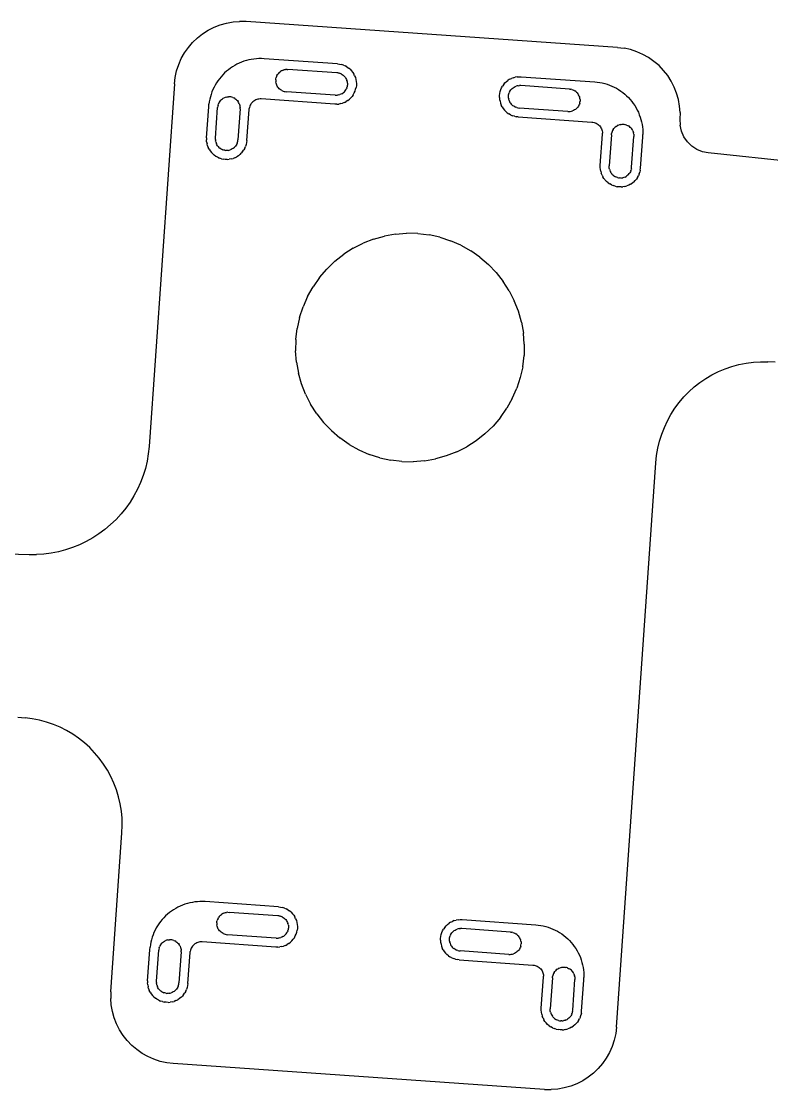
# Model space of a CAD drawing. Extents: x -45 to 62, y -48 to 31.
# Drawn here: x 29.03 to 45.76, y -16.01 to 7.81 of the extents above; entities that cross this region are included whole.
import ezdxf

# ---------------------------------------------------------------- set-up
doc = ezdxf.new("R2010")
doc.units = 0

msp = doc.modelspace()

# ---------------------------------------------------------------- linework, layer by layer
for p, q in [((33.194, 7.617), (33.326, 7.684)), ((33.326, 7.684), (33.463, 7.738)), ((33.463, 7.738), (33.605, 7.777)), ((33.605, 7.777), (33.749, 7.803)), ((33.749, 7.803), (33.896, 7.814)), ((34.043, 7.811), (33.896, 7.814)), ((42.32, 7.233), (34.043, 7.811)), ((32.848, 7.345), (32.955, 7.447)), ((32.955, 7.447), (33.07, 7.538)), ((33.07, 7.538), (33.194, 7.617)), ((32.668, 7.113), (32.753, 7.233)), ((32.753, 7.233), (32.848, 7.345)), ((42.32, 7.233), (42.467, 7.216)), ((42.61, 7.184), (42.467, 7.216)), ((42.75, 7.138), (42.61, 7.184)), ((32.537, 6.849), (32.596, 6.984)), ((32.596, 6.984), (32.668, 7.113)), ((33.993, 6.924), (33.939, 6.905)), ((34.047, 6.941), (33.993, 6.924)), ((34.102, 6.955), (34.047, 6.941)), ((34.157, 6.966), (34.102, 6.955)), ((34.213, 6.975), (34.157, 6.966)), ((34.27, 6.981), (34.213, 6.975)), ((34.326, 6.984), (34.27, 6.981)), ((34.383, 6.984), (34.326, 6.984)), ((34.44, 6.981), (34.383, 6.984)), ((36.081, 6.867), (34.44, 6.981)), ((42.885, 7.079), (42.75, 7.138)), ((43.014, 7.007), (42.885, 7.079)), ((43.134, 6.923), (43.014, 7.007)), ((43.246, 6.827), (43.134, 6.923)), ((32.46, 6.566), (32.491, 6.71)), ((32.491, 6.71), (32.537, 6.849)), ((33.601, 6.701), (33.559, 6.663)), ((33.645, 6.737), (33.601, 6.701)), ((33.69, 6.771), (33.645, 6.737)), ((33.737, 6.803), (33.69, 6.771)), ((33.786, 6.832), (33.737, 6.803)), ((33.836, 6.859), (33.786, 6.832)), ((33.887, 6.883), (33.836, 6.859)), ((33.939, 6.905), (33.887, 6.883)), ((34.788, 6.683), (34.77, 6.666)), ((34.788, 6.683), (34.807, 6.698)), ((34.828, 6.711), (34.807, 6.698)), ((34.85, 6.722), (34.828, 6.711)), ((34.85, 6.722), (34.873, 6.731)), ((34.873, 6.731), (34.896, 6.738)), ((34.896, 6.738), (34.92, 6.742)), ((34.945, 6.744), (34.92, 6.742)), ((34.945, 6.744), (34.974, 6.743)), ((36.062, 6.667), (34.974, 6.743)), ((36.081, 6.867), (36.124, 6.861)), ((36.124, 6.861), (36.168, 6.852)), ((36.21, 6.838), (36.168, 6.852)), ((36.21, 6.838), (36.25, 6.82)), ((36.288, 6.799), (36.25, 6.82)), ((36.288, 6.799), (36.325, 6.773)), ((36.358, 6.745), (36.325, 6.773)), ((36.358, 6.745), (36.389, 6.713)), ((36.389, 6.713), (36.416, 6.678)), ((36.416, 6.678), (36.44, 6.641)), ((43.348, 6.721), (43.246, 6.827)), ((43.439, 6.605), (43.348, 6.721)), ((32.442, 6.42), (32.46, 6.566)), ((33.381, 6.443), (33.352, 6.395)), ((33.412, 6.491), (33.381, 6.443)), ((33.446, 6.536), (33.412, 6.491)), ((33.482, 6.58), (33.446, 6.536)), ((33.52, 6.622), (33.482, 6.58)), ((33.559, 6.663), (33.52, 6.622)), ((34.703, 6.512), (34.702, 6.487)), ((34.702, 6.487), (34.704, 6.463)), ((34.703, 6.512), (34.706, 6.536)), ((34.708, 6.439), (34.704, 6.463)), ((34.706, 6.536), (34.711, 6.56)), ((34.715, 6.415), (34.708, 6.439)), ((34.719, 6.583), (34.711, 6.56)), ((34.728, 6.606), (34.719, 6.583)), ((34.728, 6.606), (34.74, 6.627)), ((34.754, 6.647), (34.74, 6.627)), ((34.77, 6.666), (34.754, 6.647)), ((36.091, 6.664), (36.062, 6.667)), ((36.091, 6.664), (36.115, 6.659)), ((36.138, 6.651), (36.115, 6.659)), ((36.161, 6.641), (36.138, 6.651)), ((36.161, 6.641), (36.182, 6.629)), ((36.182, 6.629), (36.202, 6.615)), ((36.202, 6.615), (36.221, 6.599)), ((36.221, 6.599), (36.238, 6.581)), ((36.238, 6.581), (36.253, 6.562)), ((36.253, 6.562), (36.266, 6.542)), ((36.266, 6.542), (36.277, 6.52)), ((36.277, 6.52), (36.286, 6.497)), ((36.293, 6.473), (36.286, 6.497)), ((36.293, 6.473), (36.297, 6.449)), ((36.297, 6.449), (36.299, 6.425)), ((36.46, 6.602), (36.44, 6.641)), ((36.46, 6.602), (36.476, 6.56)), ((36.476, 6.56), (36.488, 6.518)), ((36.488, 6.518), (36.496, 6.474)), ((36.496, 6.474), (36.499, 6.43)), ((39.783, 6.407), (39.812, 6.441)), ((39.812, 6.441), (39.844, 6.471)), ((39.844, 6.471), (39.879, 6.499)), ((39.916, 6.522), (39.879, 6.499)), ((39.916, 6.522), (39.955, 6.542)), ((39.996, 6.558), (39.955, 6.542)), ((39.996, 6.558), (40.039, 6.57)), ((40.082, 6.578), (40.039, 6.57)), ((40.082, 6.578), (40.126, 6.581)), ((40.126, 6.581), (40.171, 6.581)), ((40.171, 6.581), (41.812, 6.466)), ((41.812, 6.466), (41.868, 6.46)), ((41.868, 6.46), (41.924, 6.452)), ((41.924, 6.452), (41.98, 6.441)), ((41.98, 6.441), (42.035, 6.428)), ((43.518, 6.481), (43.439, 6.605)), ((43.585, 6.35), (43.518, 6.481)), ((32.442, 6.42), (31.876, -1.671)), ((33.28, 6.241), (33.261, 6.187)), ((33.301, 6.293), (33.28, 6.241)), ((33.325, 6.344), (33.301, 6.293)), ((33.352, 6.395), (33.325, 6.344)), ((34.724, 6.392), (34.715, 6.415)), ((34.735, 6.37), (34.724, 6.392)), ((34.748, 6.35), (34.735, 6.37)), ((34.763, 6.331), (34.748, 6.35)), ((34.78, 6.313), (34.763, 6.331)), ((34.799, 6.297), (34.78, 6.313)), ((34.819, 6.283), (34.799, 6.297)), ((34.84, 6.271), (34.819, 6.283)), ((34.84, 6.271), (34.863, 6.261)), ((34.863, 6.261), (34.886, 6.253)), ((34.886, 6.253), (34.91, 6.248)), ((34.91, 6.248), (34.939, 6.245)), ((36.027, 6.169), (34.939, 6.245)), ((36.173, 6.201), (36.151, 6.19)), ((36.173, 6.201), (36.194, 6.214)), ((36.194, 6.214), (36.213, 6.229)), ((36.213, 6.229), (36.231, 6.246)), ((36.231, 6.246), (36.247, 6.265)), ((36.247, 6.265), (36.261, 6.285)), ((36.261, 6.285), (36.273, 6.306)), ((36.283, 6.329), (36.273, 6.306)), ((36.283, 6.329), (36.29, 6.352)), ((36.295, 6.376), (36.29, 6.352)), ((36.298, 6.4), (36.295, 6.376)), ((36.299, 6.425), (36.298, 6.4)), ((36.43, 6.178), (36.452, 6.217)), ((36.452, 6.217), (36.47, 6.257)), ((36.47, 6.257), (36.483, 6.299)), ((36.483, 6.299), (36.493, 6.342)), ((36.498, 6.386), (36.493, 6.342)), ((36.499, 6.43), (36.498, 6.386)), ((39.69, 6.163), (39.696, 6.207)), ((39.696, 6.207), (39.705, 6.25)), ((39.705, 6.25), (39.719, 6.292)), ((39.719, 6.292), (39.737, 6.332)), ((39.737, 6.332), (39.758, 6.371)), ((39.783, 6.407), (39.758, 6.371)), ((39.893, 6.173), (39.898, 6.197)), ((39.898, 6.197), (39.906, 6.221)), ((39.916, 6.243), (39.906, 6.221)), ((39.916, 6.243), (39.928, 6.264)), ((39.928, 6.264), (39.942, 6.285)), ((39.942, 6.285), (39.958, 6.303)), ((39.958, 6.303), (39.975, 6.32)), ((39.975, 6.32), (39.995, 6.335)), ((39.995, 6.335), (40.015, 6.348)), ((40.015, 6.348), (40.037, 6.36)), ((40.037, 6.36), (40.06, 6.368)), ((40.084, 6.375), (40.06, 6.368)), ((40.108, 6.379), (40.084, 6.375)), ((40.108, 6.379), (40.132, 6.381)), ((40.162, 6.381), (40.132, 6.381)), ((41.249, 6.305), (40.162, 6.381)), ((41.249, 6.305), (41.278, 6.301)), ((41.302, 6.296), (41.278, 6.301)), ((41.302, 6.296), (41.326, 6.288)), ((41.326, 6.288), (41.348, 6.278)), ((41.348, 6.278), (41.369, 6.266)), ((41.389, 6.252), (41.369, 6.266)), ((41.408, 6.236), (41.389, 6.252)), ((41.408, 6.236), (41.425, 6.219)), ((41.44, 6.199), (41.425, 6.219)), ((41.453, 6.179), (41.44, 6.199)), ((42.035, 6.428), (42.089, 6.412)), ((42.089, 6.412), (42.143, 6.393)), ((42.143, 6.393), (42.195, 6.371)), ((42.195, 6.371), (42.246, 6.347)), ((42.246, 6.347), (42.296, 6.321)), ((42.296, 6.321), (42.345, 6.292)), ((42.345, 6.292), (42.392, 6.26)), ((42.392, 6.26), (42.438, 6.227)), ((42.438, 6.227), (42.482, 6.191)), ((43.638, 6.213), (43.585, 6.35)), ((43.678, 6.071), (43.638, 6.213)), ((33.207, 5.91), (33.212, 5.966)), ((33.22, 6.022), (33.212, 5.966)), ((33.231, 6.078), (33.22, 6.022)), ((33.245, 6.133), (33.231, 6.078)), ((33.261, 6.187), (33.245, 6.133)), ((33.415, 5.949), (33.423, 5.972)), ((33.433, 5.995), (33.423, 5.972)), ((33.445, 6.016), (33.433, 5.995)), ((33.445, 6.016), (33.459, 6.036)), ((33.459, 6.036), (33.475, 6.055)), ((33.492, 6.072), (33.475, 6.055)), ((33.492, 6.072), (33.512, 6.087)), ((33.512, 6.087), (33.532, 6.1)), ((33.532, 6.1), (33.554, 6.111)), ((33.577, 6.12), (33.554, 6.111)), ((33.6, 6.127), (33.577, 6.12)), ((33.6, 6.127), (33.625, 6.131)), ((33.625, 6.131), (33.649, 6.133)), ((33.674, 6.132), (33.649, 6.133)), ((33.698, 6.13), (33.674, 6.132)), ((33.722, 6.124), (33.698, 6.13)), ((33.745, 6.117), (33.722, 6.124)), ((33.745, 6.117), (33.768, 6.107)), ((33.789, 6.095), (33.768, 6.107)), ((33.789, 6.095), (33.809, 6.081)), ((33.828, 6.065), (33.809, 6.081)), ((33.828, 6.065), (33.845, 6.047)), ((33.845, 6.047), (33.86, 6.028)), ((33.873, 6.007), (33.86, 6.028)), ((33.884, 5.985), (33.873, 6.007)), ((33.884, 5.985), (33.893, 5.963)), ((33.893, 5.963), (33.9, 5.939)), ((34.143, 5.965), (34.131, 5.943)), ((34.157, 5.985), (34.143, 5.965)), ((34.174, 6.004), (34.157, 5.985)), ((34.192, 6.022), (34.174, 6.004)), ((34.211, 6.037), (34.192, 6.022)), ((34.233, 6.05), (34.211, 6.037)), ((34.255, 6.062), (34.233, 6.05)), ((34.278, 6.071), (34.255, 6.062)), ((34.302, 6.078), (34.278, 6.071)), ((34.327, 6.082), (34.302, 6.078)), ((34.352, 6.084), (34.327, 6.082)), ((34.377, 6.083), (34.352, 6.084)), ((36.018, 5.969), (34.377, 6.083)), ((36.062, 5.968), (36.018, 5.969)), ((36.027, 6.169), (36.056, 6.168)), ((36.056, 6.168), (36.081, 6.17)), ((36.062, 5.968), (36.106, 5.971)), ((36.105, 6.174), (36.081, 6.17)), ((36.105, 6.174), (36.128, 6.181)), ((36.149, 5.979), (36.106, 5.971)), ((36.151, 6.19), (36.128, 6.181)), ((36.149, 5.979), (36.192, 5.991)), ((36.233, 6.007), (36.192, 5.991)), ((36.233, 6.007), (36.272, 6.027)), ((36.31, 6.051), (36.272, 6.027)), ((36.31, 6.051), (36.344, 6.078)), ((36.344, 6.078), (36.376, 6.109)), ((36.376, 6.109), (36.405, 6.142)), ((36.43, 6.178), (36.405, 6.142)), ((39.689, 6.119), (39.69, 6.163)), ((39.689, 6.119), (39.693, 6.075)), ((39.693, 6.075), (39.701, 6.031)), ((39.701, 6.031), (39.712, 5.989)), ((39.712, 5.989), (39.729, 5.948)), ((39.89, 6.149), (39.893, 6.173)), ((39.89, 6.125), (39.89, 6.149)), ((39.891, 6.1), (39.89, 6.125)), ((39.891, 6.1), (39.896, 6.076)), ((39.902, 6.052), (39.896, 6.076)), ((39.902, 6.052), (39.911, 6.03)), ((39.911, 6.03), (39.922, 6.008)), ((39.922, 6.008), (39.936, 5.987)), ((39.936, 5.987), (39.951, 5.968)), ((39.951, 5.968), (39.968, 5.95)), ((41.465, 6.157), (41.453, 6.179)), ((41.47, 5.966), (41.46, 5.943)), ((41.465, 6.157), (41.473, 6.134)), ((41.478, 5.989), (41.47, 5.966)), ((41.48, 6.111), (41.473, 6.134)), ((41.478, 5.989), (41.483, 6.013)), ((41.484, 6.086), (41.48, 6.111)), ((41.483, 6.013), (41.486, 6.037)), ((41.484, 6.086), (41.486, 6.062)), ((41.486, 6.062), (41.486, 6.037)), ((42.482, 6.191), (42.524, 6.153)), ((42.524, 6.153), (42.564, 6.113)), ((42.564, 6.113), (42.603, 6.071)), ((42.603, 6.071), (42.639, 6.028)), ((42.639, 6.028), (42.673, 5.982)), ((42.673, 5.982), (42.704, 5.935)), ((43.704, 5.926), (43.678, 6.071)), ((33.158, 5.216), (33.207, 5.91)), ((33.358, 5.207), (33.406, 5.896)), ((33.41, 5.925), (33.406, 5.896)), ((33.415, 5.949), (33.41, 5.925)), ((33.905, 5.861), (33.857, 5.172)), ((33.9, 5.939), (33.904, 5.915)), ((33.904, 5.915), (33.906, 5.89)), ((33.905, 5.861), (33.906, 5.89)), ((34.056, 5.154), (34.105, 5.847)), ((34.105, 5.847), (34.108, 5.872)), ((34.113, 5.896), (34.108, 5.872)), ((34.121, 5.92), (34.113, 5.896)), ((34.131, 5.943), (34.121, 5.92)), ((39.749, 5.908), (39.729, 5.948)), ((39.749, 5.908), (39.772, 5.871)), ((39.772, 5.871), (39.8, 5.836)), ((39.8, 5.836), (39.83, 5.805)), ((39.864, 5.776), (39.83, 5.805)), ((39.864, 5.776), (39.9, 5.751)), ((39.938, 5.729), (39.9, 5.751)), ((39.938, 5.729), (39.979, 5.711)), ((39.968, 5.95), (39.986, 5.934)), ((40.006, 5.92), (39.986, 5.934)), ((40.028, 5.908), (40.006, 5.92)), ((40.028, 5.908), (40.05, 5.898)), ((40.074, 5.891), (40.05, 5.898)), ((40.074, 5.891), (40.097, 5.885)), ((40.097, 5.885), (40.127, 5.882)), ((41.214, 5.806), (40.127, 5.882)), ((41.214, 5.806), (41.244, 5.805)), ((41.244, 5.805), (41.268, 5.807)), ((41.268, 5.807), (41.292, 5.811)), ((41.292, 5.811), (41.316, 5.818)), ((41.339, 5.827), (41.316, 5.818)), ((41.36, 5.838), (41.339, 5.827)), ((41.381, 5.851), (41.36, 5.838)), ((41.4, 5.866), (41.381, 5.851)), ((41.418, 5.883), (41.4, 5.866)), ((41.434, 5.902), (41.418, 5.883)), ((41.448, 5.922), (41.434, 5.902)), ((41.46, 5.943), (41.448, 5.922)), ((42.704, 5.935), (42.734, 5.887)), ((42.734, 5.887), (42.761, 5.837)), ((42.761, 5.837), (42.785, 5.786)), ((42.785, 5.786), (42.807, 5.733)), ((42.807, 5.733), (42.826, 5.68)), ((43.715, 5.779), (43.704, 5.926)), ((43.715, 5.779), (43.712, 5.632)), ((40.021, 5.697), (39.979, 5.711)), ((40.021, 5.697), (40.064, 5.688)), ((40.108, 5.683), (40.064, 5.688)), ((40.108, 5.683), (41.749, 5.568)), ((41.749, 5.568), (41.774, 5.565)), ((41.774, 5.565), (41.798, 5.56)), ((41.798, 5.56), (41.822, 5.552)), ((41.822, 5.552), (41.845, 5.542)), ((41.845, 5.542), (41.867, 5.53)), ((41.867, 5.53), (41.887, 5.515)), ((41.887, 5.515), (41.906, 5.499)), ((41.906, 5.499), (41.923, 5.481)), ((41.923, 5.481), (41.939, 5.461)), ((42.29, 5.473), (42.311, 5.486)), ((42.333, 5.497), (42.311, 5.486)), ((42.333, 5.497), (42.355, 5.506)), ((42.379, 5.513), (42.355, 5.506)), ((42.379, 5.513), (42.403, 5.517)), ((42.403, 5.517), (42.428, 5.519)), ((42.428, 5.519), (42.452, 5.519)), ((42.452, 5.519), (42.476, 5.516)), ((42.5, 5.51), (42.476, 5.516)), ((42.524, 5.503), (42.5, 5.51)), ((42.524, 5.503), (42.546, 5.493)), ((42.546, 5.493), (42.567, 5.481)), ((42.588, 5.467), (42.567, 5.481)), ((42.826, 5.68), (42.843, 5.626)), ((42.843, 5.626), (42.857, 5.571)), ((42.857, 5.571), (42.868, 5.515)), ((42.868, 5.515), (42.877, 5.459)), ((43.712, 5.632), (43.716, 5.498)), ((43.746, 5.366), (43.716, 5.498)), ((41.937, 4.603), (41.985, 5.296)), ((41.939, 5.461), (41.952, 5.44)), ((41.952, 5.44), (41.964, 5.418)), ((41.964, 5.418), (41.973, 5.394)), ((41.973, 5.394), (41.98, 5.37)), ((41.98, 5.37), (41.984, 5.346)), ((41.984, 5.346), (41.986, 5.321)), ((41.985, 5.296), (41.986, 5.321)), ((42.185, 5.282), (42.137, 4.593)), ((42.185, 5.282), (42.188, 5.311)), ((42.194, 5.335), (42.188, 5.311)), ((42.201, 5.358), (42.194, 5.335)), ((42.211, 5.381), (42.201, 5.358)), ((42.223, 5.402), (42.211, 5.381)), ((42.223, 5.402), (42.237, 5.422)), ((42.237, 5.422), (42.253, 5.441)), ((42.271, 5.458), (42.253, 5.441)), ((42.29, 5.473), (42.271, 5.458)), ((42.606, 5.451), (42.588, 5.467)), ((42.623, 5.433), (42.606, 5.451)), ((42.623, 5.433), (42.638, 5.414)), ((42.636, 4.559), (42.684, 5.247)), ((42.652, 5.393), (42.638, 5.414)), ((42.663, 5.371), (42.652, 5.393)), ((42.663, 5.371), (42.672, 5.349)), ((42.672, 5.349), (42.678, 5.325)), ((42.682, 5.301), (42.678, 5.325)), ((42.682, 5.301), (42.684, 5.277)), ((42.684, 5.277), (42.684, 5.247)), ((42.877, 5.459), (42.883, 5.403)), ((42.883, 5.403), (42.886, 5.346)), ((42.883, 5.233), (42.886, 5.29)), ((42.886, 5.346), (42.886, 5.29)), ((43.8, 5.241), (43.746, 5.366)), ((33.158, 5.216), (33.157, 5.172)), ((33.161, 5.128), (33.157, 5.172)), ((33.161, 5.128), (33.169, 5.085)), ((33.181, 5.042), (33.169, 5.085)), ((33.181, 5.042), (33.197, 5.001)), ((33.358, 5.178), (33.358, 5.207)), ((33.358, 5.178), (33.36, 5.153)), ((33.364, 5.129), (33.36, 5.153)), ((33.364, 5.129), (33.37, 5.106)), ((33.37, 5.106), (33.379, 5.083)), ((33.39, 5.061), (33.379, 5.083)), ((33.404, 5.04), (33.39, 5.061)), ((33.419, 5.021), (33.404, 5.04)), ((33.419, 5.021), (33.436, 5.003)), ((33.436, 5.003), (33.454, 4.987)), ((33.775, 5), (33.789, 5.013)), ((33.805, 5.032), (33.789, 5.013)), ((33.819, 5.052), (33.805, 5.032)), ((33.831, 5.074), (33.819, 5.052)), ((33.841, 5.096), (33.831, 5.074)), ((33.841, 5.096), (33.848, 5.119)), ((33.848, 5.119), (33.854, 5.143)), ((33.854, 5.143), (33.857, 5.172)), ((34.01, 4.984), (34.028, 5.025)), ((34.041, 5.067), (34.028, 5.025)), ((34.051, 5.11), (34.041, 5.067)), ((34.056, 5.154), (34.051, 5.11)), ((42.835, 4.54), (42.883, 5.233)), ((43.878, 5.129), (43.8, 5.241)), ((43.975, 5.033), (43.878, 5.129)), ((44.088, 4.958), (43.975, 5.033)), ((33.217, 4.962), (33.197, 5.001)), ((33.217, 4.962), (33.24, 4.924)), ((33.24, 4.924), (33.268, 4.89)), ((33.298, 4.858), (33.268, 4.89)), ((33.298, 4.858), (33.332, 4.829)), ((33.368, 4.804), (33.332, 4.829)), ((33.407, 4.782), (33.368, 4.804)), ((33.407, 4.782), (33.447, 4.765)), ((33.474, 4.973), (33.454, 4.987)), ((33.474, 4.973), (33.496, 4.961)), ((33.496, 4.961), (33.518, 4.952)), ((33.542, 4.944), (33.518, 4.952)), ((33.566, 4.939), (33.542, 4.944)), ((33.566, 4.939), (33.59, 4.936)), ((33.614, 4.935), (33.59, 4.936)), ((33.639, 4.937), (33.614, 4.935)), ((33.639, 4.937), (33.663, 4.941)), ((33.663, 4.941), (33.687, 4.948)), ((33.709, 4.957), (33.687, 4.948)), ((33.731, 4.968), (33.709, 4.957)), ((33.752, 4.981), (33.731, 4.968)), ((33.791, 4.774), (33.75, 4.758)), ((33.771, 4.996), (33.752, 4.981)), ((33.775, 5), (33.771, 4.996)), ((33.791, 4.774), (33.831, 4.794)), ((33.868, 4.818), (33.831, 4.794)), ((33.903, 4.845), (33.868, 4.818)), ((33.903, 4.845), (33.914, 4.856)), ((33.914, 4.856), (33.934, 4.876)), ((33.963, 4.909), (33.934, 4.876)), ((33.963, 4.909), (33.988, 4.946)), ((34.01, 4.984), (33.988, 4.946)), ((44.213, 4.906), (44.088, 4.958)), ((44.345, 4.879), (44.213, 4.906)), ((61.07, 3.123), (44.345, 4.879)), ((33.489, 4.751), (33.447, 4.765)), ((33.489, 4.751), (33.532, 4.741)), ((33.576, 4.736), (33.532, 4.741)), ((33.62, 4.735), (33.576, 4.736)), ((33.62, 4.735), (33.664, 4.739)), ((33.708, 4.746), (33.664, 4.739)), ((33.708, 4.746), (33.75, 4.758)), ((41.936, 4.558), (41.937, 4.603)), ((41.939, 4.514), (41.936, 4.558)), ((42.136, 4.564), (42.137, 4.593)), ((42.138, 4.54), (42.136, 4.564)), ((42.142, 4.515), (42.138, 4.54)), ((42.632, 4.529), (42.627, 4.505)), ((42.632, 4.529), (42.636, 4.559)), ((42.829, 4.496), (42.835, 4.54)), ((41.947, 4.471), (41.939, 4.514)), ((41.947, 4.471), (41.959, 4.428)), ((41.975, 4.387), (41.959, 4.428)), ((41.975, 4.387), (41.995, 4.348)), ((42.019, 4.311), (41.995, 4.348)), ((42.019, 4.311), (42.037, 4.288)), ((42.142, 4.515), (42.149, 4.492)), ((42.149, 4.492), (42.158, 4.469)), ((42.158, 4.469), (42.169, 4.447)), ((42.169, 4.447), (42.182, 4.427)), ((42.194, 4.412), (42.182, 4.427)), ((42.194, 4.412), (42.197, 4.407)), ((42.197, 4.407), (42.214, 4.39)), ((42.214, 4.39), (42.233, 4.374)), ((42.233, 4.374), (42.253, 4.36)), ((42.253, 4.36), (42.274, 4.348)), ((42.297, 4.338), (42.274, 4.348)), ((42.32, 4.33), (42.297, 4.338)), ((42.32, 4.33), (42.344, 4.325)), ((42.344, 4.325), (42.368, 4.322)), ((42.393, 4.321), (42.368, 4.322)), ((42.393, 4.321), (42.417, 4.323)), ((42.417, 4.323), (42.441, 4.328)), ((42.465, 4.334), (42.441, 4.328)), ((42.488, 4.343), (42.465, 4.334)), ((42.488, 4.343), (42.51, 4.354)), ((42.53, 4.367), (42.51, 4.354)), ((42.55, 4.383), (42.53, 4.367)), ((42.55, 4.383), (42.567, 4.4)), ((42.567, 4.4), (42.583, 4.418)), ((42.583, 4.418), (42.597, 4.438)), ((42.609, 4.46), (42.597, 4.438)), ((42.619, 4.482), (42.609, 4.46)), ((42.619, 4.482), (42.627, 4.505)), ((42.713, 4.262), (42.742, 4.296)), ((42.767, 4.332), (42.742, 4.296)), ((42.767, 4.332), (42.789, 4.37)), ((42.806, 4.411), (42.789, 4.37)), ((42.806, 4.411), (42.82, 4.453)), ((42.829, 4.496), (42.82, 4.453)), ((42.037, 4.288), (42.046, 4.276)), ((42.077, 4.244), (42.046, 4.276)), ((42.11, 4.215), (42.077, 4.244)), ((42.11, 4.215), (42.147, 4.19)), ((42.185, 4.168), (42.147, 4.19)), ((42.185, 4.168), (42.225, 4.151)), ((42.267, 4.137), (42.225, 4.151)), ((42.267, 4.137), (42.311, 4.127)), ((42.354, 4.122), (42.311, 4.127)), ((42.399, 4.121), (42.354, 4.122)), ((42.399, 4.121), (42.443, 4.125)), ((42.486, 4.132), (42.443, 4.125)), ((42.486, 4.132), (42.529, 4.144)), ((42.57, 4.16), (42.529, 4.144)), ((42.609, 4.18), (42.57, 4.16)), ((42.609, 4.18), (42.646, 4.204)), ((42.681, 4.231), (42.646, 4.204)), ((42.681, 4.231), (42.713, 4.262)), ((36.427, 2.753), (36.65, 2.867)), ((36.883, 2.958), (36.65, 2.867)), ((36.883, 2.958), (37.124, 3.025)), ((37.371, 3.069), (37.124, 3.025)), ((37.371, 3.069), (37.62, 3.088)), ((37.87, 3.083), (37.62, 3.088)), ((37.87, 3.083), (38.119, 3.054)), ((38.363, 3), (38.119, 3.054)), ((38.363, 3), (38.601, 2.922)), ((38.83, 2.822), (38.601, 2.922)), ((36.427, 2.753), (36.216, 2.619)), ((38.83, 2.822), (39.049, 2.699)), ((39.254, 2.556), (39.049, 2.699)), ((35.839, 2.291), (36.02, 2.464)), ((36.02, 2.464), (36.216, 2.619)), ((39.254, 2.556), (39.444, 2.393)), ((39.444, 2.393), (39.617, 2.212)), ((35.676, 2.1), (35.839, 2.291)), ((39.617, 2.212), (39.772, 2.016)), ((35.676, 2.1), (35.533, 1.895)), ((39.907, 1.805), (39.772, 2.016)), ((35.411, 1.677), (35.31, 1.448)), ((35.411, 1.677), (35.533, 1.895)), ((39.907, 1.805), (40.02, 1.582)), ((35.232, 1.21), (35.31, 1.448)), ((40.111, 1.349), (40.02, 1.582)), ((35.232, 1.21), (35.179, 0.966)), ((40.179, 1.108), (40.111, 1.349)), ((35.149, 0.717), (35.179, 0.966)), ((40.179, 1.108), (40.222, 0.861)), ((35.149, 0.717), (35.144, 0.467)), ((40.242, 0.612), (40.222, 0.861)), ((40.242, 0.612), (40.237, 0.362)), ((35.163, 0.217), (35.144, 0.467)), ((40.207, 0.113), (40.237, 0.362)), ((35.163, 0.217), (35.207, -0.029)), ((40.207, 0.113), (40.153, -0.131)), ((44.427, -0.068), (44.571, 0.004)), ((44.571, 0.004), (44.72, 0.067)), ((44.72, 0.067), (44.873, 0.119)), ((44.873, 0.119), (45.029, 0.161)), ((45.029, 0.161), (45.188, 0.192)), ((45.188, 0.192), (45.35, 0.213)), ((45.35, 0.213), (45.512, 0.224)), ((45.512, 0.224), (45.675, 0.223)), ((45.838, 0.212), (45.675, 0.223)), ((35.275, -0.27), (35.207, -0.029)), ((40.153, -0.131), (40.075, -0.369)), ((44.155, -0.24), (44.288, -0.15)), ((44.288, -0.15), (44.427, -0.068)), ((35.366, -0.503), (35.275, -0.27)), ((39.975, -0.598), (40.075, -0.369)), ((43.797, -0.563), (43.909, -0.448)), ((43.909, -0.448), (44.028, -0.34)), ((44.028, -0.34), (44.155, -0.24)), ((35.366, -0.503), (35.479, -0.726)), ((39.975, -0.598), (39.852, -0.816)), ((43.597, -0.816), (43.693, -0.686)), ((43.693, -0.686), (43.797, -0.563)), ((35.614, -0.937), (35.479, -0.726)), ((35.614, -0.937), (35.768, -1.134)), ((39.709, -1.022), (39.852, -0.816)), ((43.433, -1.094), (43.51, -0.952)), ((43.51, -0.952), (43.597, -0.816)), ((35.768, -1.134), (35.942, -1.314)), ((39.709, -1.022), (39.546, -1.212)), ((43.365, -1.241), (43.433, -1.094)), ((35.942, -1.314), (36.132, -1.477)), ((39.366, -1.385), (39.169, -1.54)), ((39.366, -1.385), (39.546, -1.212)), ((43.258, -1.548), (43.307, -1.392)), ((43.307, -1.392), (43.365, -1.241)), ((36.337, -1.62), (36.132, -1.477)), ((36.337, -1.62), (36.555, -1.743)), ((39.169, -1.54), (38.958, -1.674)), ((43.221, -1.706), (43.258, -1.548)), ((31.859, -1.834), (31.832, -1.996)), ((31.876, -1.671), (31.859, -1.834)), ((36.555, -1.743), (36.784, -1.843)), ((37.022, -1.921), (36.784, -1.843)), ((38.502, -1.879), (38.261, -1.946)), ((38.735, -1.788), (38.502, -1.879)), ((38.735, -1.788), (38.958, -1.674)), ((43.177, -2.029), (43.193, -1.867)), ((43.193, -1.867), (43.221, -1.706)), ((31.832, -1.996), (31.794, -2.156)), ((37.022, -1.921), (37.267, -1.975)), ((37.515, -2.004), (37.267, -1.975)), ((37.515, -2.004), (37.765, -2.01)), ((38.015, -1.99), (37.765, -2.01)), ((38.015, -1.99), (38.261, -1.946)), ((42.297, -14.616), (43.177, -2.029)), ((31.745, -2.314), (31.687, -2.468)), ((31.794, -2.156), (31.745, -2.314)), ((31.619, -2.619), (31.541, -2.765)), ((31.687, -2.468), (31.619, -2.619)), ((31.541, -2.765), (31.454, -2.906)), ((31.358, -3.042), (31.253, -3.171)), ((31.454, -2.906), (31.358, -3.042)), ((31.141, -3.294), (31.02, -3.409)), ((31.253, -3.171), (31.141, -3.294)), ((13.021, -3.513), (29.203, -4.078)), ((30.893, -3.516), (30.76, -3.616)), ((31.02, -3.409), (30.893, -3.516)), ((30.475, -3.787), (30.326, -3.859)), ((30.62, -3.706), (30.475, -3.787)), ((30.76, -3.616), (30.62, -3.706)), ((29.693, -4.047), (29.53, -4.068)), ((29.855, -4.015), (29.693, -4.047)), ((30.015, -3.974), (29.855, -4.015)), ((30.172, -3.921), (30.015, -3.974)), ((30.326, -3.859), (30.172, -3.921)), ((29.203, -4.078), (29.366, -4.078)), ((29.53, -4.068), (29.366, -4.078)), ((28.949, -7.705), (29.112, -7.716)), ((29.273, -7.738), (29.112, -7.716)), ((29.433, -7.77), (29.273, -7.738)), ((29.589, -7.813), (29.433, -7.77)), ((29.743, -7.866), (29.589, -7.813)), ((29.892, -7.929), (29.743, -7.866)), ((30.036, -8.001), (29.892, -7.929)), ((30.175, -8.083), (30.036, -8.001)), ((30.307, -8.174), (30.175, -8.083)), ((30.434, -8.274), (30.307, -8.174)), ((30.553, -8.382), (30.434, -8.274)), ((30.664, -8.497), (30.553, -8.382)), ((30.768, -8.62), (30.664, -8.497)), ((30.863, -8.75), (30.768, -8.62)), ((30.949, -8.886), (30.863, -8.75)), ((31.025, -9.028), (30.949, -8.886)), ((31.092, -9.174), (31.025, -9.028)), ((31.149, -9.325), (31.092, -9.174)), ((31.196, -9.48), (31.149, -9.325)), ((31.233, -9.638), (31.196, -9.48)), ((31.259, -9.798), (31.233, -9.638)), ((31.274, -9.96), (31.259, -9.798)), ((31.279, -10.123), (31.274, -9.96)), ((31.273, -10.286), (31.279, -10.123)), ((31.025, -13.829), (31.273, -10.286)), ((32.625, -11.895), (32.572, -11.917)), ((32.678, -11.876), (32.625, -11.895)), ((32.732, -11.859), (32.678, -11.876)), ((32.787, -11.845), (32.732, -11.859)), ((32.843, -11.834), (32.787, -11.845)), ((32.899, -11.825), (32.843, -11.834)), ((32.955, -11.82), (32.899, -11.825)), ((33.012, -11.817), (32.955, -11.82)), ((33.068, -11.816), (33.012, -11.817)), ((33.125, -11.819), (33.068, -11.816)), ((34.766, -11.934), (33.125, -11.819)), ((32.245, -12.138), (32.205, -12.178)), ((32.287, -12.099), (32.245, -12.138)), ((32.33, -12.063), (32.287, -12.099)), ((32.376, -12.029), (32.33, -12.063)), ((32.423, -11.998), (32.376, -12.029)), ((32.471, -11.968), (32.423, -11.998)), ((32.521, -11.941), (32.471, -11.968)), ((32.572, -11.917), (32.521, -11.941)), ((33.456, -12.134), (33.44, -12.153)), ((33.473, -12.117), (33.456, -12.134)), ((33.473, -12.117), (33.493, -12.102)), ((33.513, -12.089), (33.493, -12.102)), ((33.535, -12.078), (33.513, -12.089)), ((33.535, -12.078), (33.558, -12.069)), ((33.558, -12.069), (33.582, -12.062)), ((33.582, -12.062), (33.606, -12.058)), ((33.63, -12.056), (33.606, -12.058)), ((33.63, -12.056), (33.66, -12.057)), ((34.747, -12.133), (33.66, -12.057)), ((34.776, -12.136), (34.747, -12.133)), ((34.766, -11.934), (34.81, -11.939)), ((34.776, -12.136), (34.8, -12.142)), ((34.824, -12.149), (34.8, -12.142)), ((34.81, -11.939), (34.853, -11.948)), ((34.846, -12.159), (34.824, -12.149)), ((34.895, -11.962), (34.853, -11.948)), ((34.895, -11.962), (34.935, -11.98)), ((34.974, -12.001), (34.935, -11.98)), ((34.974, -12.001), (35.01, -12.027)), ((35.044, -12.056), (35.01, -12.027)), ((35.044, -12.056), (35.074, -12.087)), ((35.074, -12.087), (35.101, -12.122)), ((35.101, -12.122), (35.125, -12.159)), ((32.066, -12.357), (32.037, -12.406)), ((32.098, -12.31), (32.066, -12.357)), ((32.131, -12.264), (32.098, -12.31)), ((32.167, -12.22), (32.131, -12.264)), ((32.205, -12.178), (32.167, -12.22)), ((33.388, -12.288), (33.391, -12.264)), ((33.388, -12.288), (33.388, -12.313)), ((33.388, -12.313), (33.389, -12.337)), ((33.394, -12.362), (33.389, -12.337)), ((33.391, -12.264), (33.396, -12.24)), ((33.4, -12.385), (33.394, -12.362)), ((33.404, -12.217), (33.396, -12.24)), ((33.409, -12.408), (33.4, -12.385)), ((33.414, -12.194), (33.404, -12.217)), ((33.414, -12.194), (33.426, -12.173)), ((33.44, -12.153), (33.426, -12.173)), ((34.846, -12.159), (34.867, -12.171)), ((34.867, -12.171), (34.887, -12.185)), ((34.887, -12.185), (34.906, -12.201)), ((34.906, -12.201), (34.923, -12.219)), ((34.923, -12.219), (34.938, -12.238)), ((34.938, -12.238), (34.951, -12.259)), ((34.951, -12.259), (34.963, -12.281)), ((34.963, -12.281), (34.971, -12.303)), ((34.978, -12.327), (34.971, -12.303)), ((34.978, -12.327), (34.982, -12.351)), ((34.982, -12.351), (34.984, -12.376)), ((34.984, -12.376), (34.984, -12.4)), ((35.145, -12.199), (35.125, -12.159)), ((35.145, -12.199), (35.161, -12.24)), ((35.161, -12.24), (35.173, -12.282)), ((35.173, -12.282), (35.181, -12.326)), ((35.181, -12.326), (35.184, -12.37)), ((35.184, -12.37), (35.183, -12.414)), ((38.469, -12.393), (38.498, -12.36)), ((38.498, -12.36), (38.529, -12.329)), ((38.529, -12.329), (38.564, -12.302)), ((38.601, -12.278), (38.564, -12.302)), ((38.601, -12.278), (38.641, -12.258)), ((38.682, -12.242), (38.641, -12.258)), ((38.682, -12.242), (38.724, -12.23)), ((38.768, -12.222), (38.724, -12.23)), ((38.768, -12.222), (38.812, -12.219)), ((38.812, -12.219), (38.856, -12.22)), ((38.856, -12.22), (40.497, -12.334)), ((40.497, -12.334), (40.553, -12.34)), ((40.553, -12.34), (40.609, -12.348)), ((40.609, -12.348), (40.665, -12.359)), ((40.665, -12.359), (40.72, -12.372)), ((40.72, -12.372), (40.774, -12.389)), ((40.774, -12.389), (40.828, -12.407)), ((31.946, -12.613), (31.93, -12.667)), ((31.965, -12.56), (31.946, -12.613)), ((31.987, -12.507), (31.965, -12.56)), ((32.011, -12.456), (31.987, -12.507)), ((32.037, -12.406), (32.011, -12.456)), ((33.42, -12.43), (33.409, -12.408)), ((33.434, -12.45), (33.42, -12.43)), ((33.449, -12.47), (33.434, -12.45)), ((33.466, -12.487), (33.449, -12.47)), ((33.484, -12.503), (33.466, -12.487)), ((33.504, -12.517), (33.484, -12.503)), ((33.526, -12.529), (33.504, -12.517)), ((33.526, -12.529), (33.548, -12.539)), ((33.548, -12.539), (33.572, -12.547)), ((33.572, -12.547), (33.596, -12.552)), ((33.596, -12.552), (33.625, -12.556)), ((34.712, -12.632), (33.625, -12.556)), ((34.79, -12.626), (34.766, -12.63)), ((34.79, -12.626), (34.814, -12.619)), ((34.837, -12.611), (34.814, -12.619)), ((34.859, -12.599), (34.837, -12.611)), ((34.859, -12.599), (34.879, -12.586)), ((34.879, -12.586), (34.898, -12.571)), ((34.898, -12.571), (34.916, -12.554)), ((34.916, -12.554), (34.932, -12.536)), ((34.932, -12.536), (34.946, -12.515)), ((34.946, -12.515), (34.958, -12.494)), ((34.968, -12.472), (34.958, -12.494)), ((34.968, -12.472), (34.976, -12.448)), ((34.981, -12.424), (34.976, -12.448)), ((34.984, -12.4), (34.981, -12.424)), ((35.116, -12.622), (35.09, -12.658)), ((35.116, -12.622), (35.137, -12.583)), ((35.137, -12.583), (35.155, -12.543)), ((35.155, -12.543), (35.169, -12.501)), ((35.169, -12.501), (35.178, -12.458)), ((35.183, -12.414), (35.178, -12.458)), ((38.376, -12.637), (38.381, -12.593)), ((38.381, -12.593), (38.39, -12.55)), ((38.39, -12.55), (38.404, -12.508)), ((38.404, -12.508), (38.422, -12.468)), ((38.422, -12.468), (38.443, -12.429)), ((38.469, -12.393), (38.443, -12.429)), ((38.575, -12.651), (38.578, -12.627)), ((38.578, -12.627), (38.584, -12.603)), ((38.584, -12.603), (38.591, -12.58)), ((38.601, -12.557), (38.591, -12.58)), ((38.601, -12.557), (38.613, -12.536)), ((38.613, -12.536), (38.627, -12.516)), ((38.627, -12.516), (38.643, -12.497)), ((38.643, -12.497), (38.661, -12.48)), ((38.661, -12.48), (38.68, -12.465)), ((38.68, -12.465), (38.701, -12.452)), ((38.701, -12.452), (38.723, -12.441)), ((38.723, -12.441), (38.745, -12.432)), ((38.769, -12.425), (38.745, -12.432)), ((38.793, -12.421), (38.769, -12.425)), ((38.793, -12.421), (38.818, -12.419)), ((38.847, -12.42), (38.818, -12.419)), ((39.934, -12.496), (38.847, -12.42)), ((39.934, -12.496), (39.964, -12.499)), ((39.988, -12.504), (39.964, -12.499)), ((39.988, -12.504), (40.011, -12.512)), ((40.011, -12.512), (40.033, -12.522)), ((40.033, -12.522), (40.055, -12.534)), ((40.075, -12.548), (40.055, -12.534)), ((40.093, -12.564), (40.075, -12.548)), ((40.093, -12.564), (40.11, -12.581)), ((40.126, -12.601), (40.11, -12.581)), ((40.139, -12.621), (40.126, -12.601)), ((40.15, -12.643), (40.139, -12.621)), ((40.828, -12.407), (40.88, -12.429)), ((40.88, -12.429), (40.932, -12.453)), ((40.932, -12.453), (40.982, -12.48)), ((40.982, -12.48), (41.031, -12.508)), ((41.031, -12.508), (41.078, -12.54)), ((41.078, -12.54), (41.123, -12.573)), ((41.123, -12.573), (41.167, -12.609)), ((41.167, -12.609), (41.21, -12.647)), ((31.892, -12.891), (31.898, -12.834)), ((31.906, -12.778), (31.898, -12.834)), ((31.917, -12.722), (31.906, -12.778)), ((31.93, -12.667), (31.917, -12.722)), ((32.101, -12.851), (32.095, -12.875)), ((32.101, -12.851), (32.108, -12.828)), ((32.118, -12.806), (32.108, -12.828)), ((32.13, -12.784), (32.118, -12.806)), ((32.13, -12.784), (32.144, -12.764)), ((32.144, -12.764), (32.16, -12.745)), ((32.178, -12.728), (32.16, -12.745)), ((32.178, -12.728), (32.197, -12.713)), ((32.197, -12.713), (32.218, -12.7)), ((32.218, -12.7), (32.239, -12.689)), ((32.262, -12.68), (32.239, -12.689)), ((32.286, -12.673), (32.262, -12.68)), ((32.286, -12.673), (32.31, -12.669)), ((32.31, -12.669), (32.334, -12.667)), ((32.359, -12.668), (32.334, -12.667)), ((32.383, -12.671), (32.359, -12.668)), ((32.407, -12.676), (32.383, -12.671)), ((32.43, -12.684), (32.407, -12.676)), ((32.43, -12.684), (32.453, -12.693)), ((32.474, -12.705), (32.453, -12.693)), ((32.474, -12.705), (32.494, -12.719)), ((32.513, -12.735), (32.494, -12.719)), ((32.513, -12.735), (32.53, -12.753)), ((32.53, -12.753), (32.545, -12.772)), ((32.558, -12.793), (32.545, -12.772)), ((32.569, -12.815), (32.558, -12.793)), ((32.569, -12.815), (32.578, -12.838)), ((32.578, -12.838), (32.585, -12.861)), ((32.585, -12.861), (32.589, -12.885)), ((32.816, -12.857), (32.806, -12.88)), ((32.828, -12.836), (32.816, -12.857)), ((32.843, -12.815), (32.828, -12.836)), ((32.859, -12.796), (32.843, -12.815)), ((32.877, -12.779), (32.859, -12.796)), ((32.897, -12.763), (32.877, -12.779)), ((32.918, -12.75), (32.897, -12.763)), ((32.94, -12.738), (32.918, -12.75)), ((32.964, -12.729), (32.94, -12.738)), ((32.988, -12.723), (32.964, -12.729)), ((33.012, -12.718), (32.988, -12.723)), ((33.037, -12.716), (33.012, -12.718)), ((33.062, -12.717), (33.037, -12.716)), ((34.703, -12.832), (33.062, -12.717)), ((34.747, -12.832), (34.703, -12.832)), ((34.712, -12.632), (34.742, -12.632)), ((34.742, -12.632), (34.766, -12.63)), ((34.747, -12.832), (34.791, -12.829)), ((34.835, -12.821), (34.791, -12.829)), ((34.835, -12.821), (34.877, -12.809)), ((34.918, -12.793), (34.877, -12.809)), ((34.918, -12.793), (34.958, -12.773)), ((34.995, -12.75), (34.958, -12.773)), ((34.995, -12.75), (35.03, -12.722)), ((35.03, -12.722), (35.062, -12.692)), ((35.062, -12.692), (35.09, -12.658)), ((38.375, -12.681), (38.376, -12.637)), ((38.375, -12.681), (38.378, -12.725)), ((38.378, -12.725), (38.386, -12.769)), ((38.386, -12.769), (38.398, -12.811)), ((38.398, -12.811), (38.414, -12.853)), ((38.434, -12.892), (38.414, -12.853)), ((38.575, -12.676), (38.575, -12.651)), ((38.577, -12.7), (38.575, -12.676)), ((38.577, -12.7), (38.581, -12.724)), ((38.588, -12.748), (38.581, -12.724)), ((38.588, -12.748), (38.597, -12.771)), ((38.597, -12.771), (38.608, -12.793)), ((38.608, -12.793), (38.621, -12.813)), ((38.621, -12.813), (38.636, -12.832)), ((38.636, -12.832), (38.653, -12.85)), ((38.653, -12.85), (38.672, -12.866)), ((40.145, -12.857), (40.133, -12.878)), ((40.155, -12.834), (40.145, -12.857)), ((40.15, -12.643), (40.159, -12.666)), ((40.163, -12.811), (40.155, -12.834)), ((40.165, -12.69), (40.159, -12.666)), ((40.163, -12.811), (40.168, -12.787)), ((40.17, -12.714), (40.165, -12.69)), ((40.168, -12.787), (40.171, -12.763)), ((40.17, -12.714), (40.172, -12.738)), ((40.172, -12.738), (40.171, -12.763)), ((41.21, -12.647), (41.25, -12.687)), ((41.25, -12.687), (41.288, -12.729)), ((41.288, -12.729), (41.324, -12.773)), ((41.324, -12.773), (41.358, -12.818)), ((41.358, -12.818), (41.39, -12.865)), ((41.39, -12.865), (41.419, -12.914)), ((31.844, -13.584), (31.892, -12.891)), ((32.044, -13.593), (32.092, -12.904)), ((32.095, -12.875), (32.092, -12.904)), ((32.591, -12.939), (32.542, -13.628)), ((32.589, -12.885), (32.591, -12.91)), ((32.591, -12.939), (32.591, -12.91)), ((32.742, -13.647), (32.79, -12.953)), ((32.79, -12.953), (32.793, -12.929)), ((32.798, -12.904), (32.793, -12.929)), ((32.806, -12.88), (32.798, -12.904)), ((38.434, -12.892), (38.458, -12.929)), ((38.458, -12.929), (38.485, -12.964)), ((38.485, -12.964), (38.516, -12.996)), ((38.549, -13.024), (38.516, -12.996)), ((38.549, -13.024), (38.585, -13.05)), ((38.624, -13.071), (38.585, -13.05)), ((38.624, -13.071), (38.664, -13.089)), ((38.706, -13.103), (38.664, -13.089)), ((38.692, -12.88), (38.672, -12.866)), ((38.713, -12.892), (38.692, -12.88)), ((38.706, -13.103), (38.749, -13.112)), ((38.713, -12.892), (38.736, -12.902)), ((38.759, -12.91), (38.736, -12.902)), ((38.759, -12.91), (38.783, -12.915)), ((38.783, -12.915), (38.812, -12.918)), ((39.9, -12.994), (38.812, -12.918)), ((39.9, -12.994), (39.929, -12.995)), ((39.929, -12.995), (39.953, -12.993)), ((39.953, -12.993), (39.978, -12.989)), ((39.978, -12.989), (40.001, -12.982)), ((40.024, -12.973), (40.001, -12.982)), ((40.046, -12.962), (40.024, -12.973)), ((40.067, -12.949), (40.046, -12.962)), ((40.086, -12.934), (40.067, -12.949)), ((40.103, -12.917), (40.086, -12.934)), ((40.119, -12.898), (40.103, -12.917)), ((40.133, -12.878), (40.119, -12.898)), ((41.419, -12.914), (41.446, -12.963)), ((41.446, -12.963), (41.471, -13.015)), ((41.471, -13.015), (41.492, -13.067)), ((41.492, -13.067), (41.512, -13.12)), ((38.793, -13.118), (38.749, -13.112)), ((38.793, -13.118), (40.434, -13.232)), ((40.434, -13.232), (40.459, -13.235)), ((40.459, -13.235), (40.483, -13.241)), ((40.483, -13.241), (40.507, -13.248)), ((40.507, -13.248), (40.53, -13.258)), ((40.53, -13.258), (40.552, -13.271)), ((40.552, -13.271), (40.573, -13.285)), ((40.573, -13.285), (40.592, -13.301)), ((40.592, -13.301), (40.609, -13.319)), ((40.609, -13.319), (40.624, -13.339)), ((40.624, -13.339), (40.638, -13.36)), ((40.956, -13.342), (40.938, -13.359)), ((40.975, -13.327), (40.956, -13.342)), ((40.975, -13.327), (40.996, -13.314)), ((41.018, -13.303), (40.996, -13.314)), ((41.018, -13.303), (41.041, -13.294)), ((41.064, -13.287), (41.041, -13.294)), ((41.064, -13.287), (41.089, -13.283)), ((41.089, -13.283), (41.113, -13.281)), ((41.113, -13.281), (41.137, -13.282)), ((41.137, -13.282), (41.162, -13.285)), ((41.186, -13.29), (41.162, -13.285)), ((41.209, -13.297), (41.186, -13.29)), ((41.209, -13.297), (41.231, -13.307)), ((41.231, -13.307), (41.253, -13.319)), ((41.273, -13.333), (41.253, -13.319)), ((41.292, -13.349), (41.273, -13.333)), ((41.512, -13.12), (41.528, -13.174)), ((41.528, -13.174), (41.542, -13.229)), ((41.542, -13.229), (41.554, -13.285)), ((41.554, -13.285), (41.562, -13.341)), ((41.562, -13.341), (41.568, -13.397)), ((40.622, -14.198), (40.671, -13.504)), ((40.638, -13.36), (40.649, -13.382)), ((40.649, -13.382), (40.658, -13.406)), ((40.658, -13.406), (40.665, -13.43)), ((40.665, -13.43), (40.669, -13.454)), ((40.669, -13.454), (40.671, -13.479)), ((40.671, -13.504), (40.671, -13.479)), ((40.87, -13.518), (40.822, -14.207)), ((40.87, -13.518), (40.874, -13.489)), ((40.879, -13.465), (40.874, -13.489)), ((40.887, -13.442), (40.879, -13.465)), ((40.897, -13.419), (40.887, -13.442)), ((40.909, -13.398), (40.897, -13.419)), ((40.909, -13.398), (40.923, -13.378)), ((40.923, -13.378), (40.938, -13.359)), ((41.309, -13.367), (41.292, -13.349)), ((41.309, -13.367), (41.324, -13.386)), ((41.321, -14.242), (41.369, -13.553)), ((41.337, -13.407), (41.324, -13.386)), ((41.348, -13.429), (41.337, -13.407)), ((41.348, -13.429), (41.357, -13.452)), ((41.357, -13.452), (41.364, -13.475)), ((41.368, -13.499), (41.364, -13.475)), ((41.368, -13.499), (41.37, -13.524)), ((41.37, -13.524), (41.369, -13.553)), ((41.52, -14.261), (41.569, -13.567)), ((41.568, -13.397), (41.571, -13.454)), ((41.569, -13.567), (41.571, -13.511)), ((41.571, -13.454), (41.571, -13.511)), ((31.844, -13.584), (31.843, -13.628)), ((31.846, -13.672), (31.843, -13.628)), ((31.846, -13.672), (31.854, -13.716)), ((31.866, -13.758), (31.854, -13.716)), ((31.866, -13.758), (31.882, -13.799)), ((31.902, -13.839), (31.882, -13.799)), ((32.043, -13.622), (32.044, -13.593)), ((32.043, -13.622), (32.045, -13.647)), ((32.049, -13.671), (32.045, -13.647)), ((32.049, -13.671), (32.056, -13.695)), ((32.056, -13.695), (32.065, -13.717)), ((32.076, -13.739), (32.065, -13.717)), ((32.089, -13.76), (32.076, -13.739)), ((32.104, -13.779), (32.089, -13.76)), ((32.104, -13.779), (32.121, -13.797)), ((32.121, -13.797), (32.14, -13.813)), ((32.16, -13.827), (32.14, -13.813)), ((32.437, -13.819), (32.417, -13.832)), ((32.457, -13.804), (32.437, -13.819)), ((32.461, -13.8), (32.457, -13.804)), ((32.461, -13.8), (32.474, -13.787)), ((32.49, -13.768), (32.474, -13.787)), ((32.504, -13.748), (32.49, -13.768)), ((32.516, -13.727), (32.504, -13.748)), ((32.526, -13.704), (32.516, -13.727)), ((32.526, -13.704), (32.534, -13.681)), ((32.534, -13.681), (32.539, -13.657)), ((32.539, -13.657), (32.542, -13.628)), ((32.695, -13.816), (32.674, -13.855)), ((32.695, -13.816), (32.713, -13.776)), ((32.727, -13.734), (32.713, -13.776)), ((32.736, -13.691), (32.727, -13.734)), ((32.742, -13.647), (32.736, -13.691)), ((31.025, -13.829), (31.022, -13.976)), ((31.033, -14.123), (31.022, -13.976)), ((31.902, -13.839), (31.926, -13.876)), ((31.926, -13.876), (31.953, -13.91)), ((31.984, -13.942), (31.953, -13.91)), ((31.984, -13.942), (32.017, -13.971)), ((32.053, -13.996), (32.017, -13.971)), ((32.092, -14.018), (32.053, -13.996)), ((32.092, -14.018), (32.132, -14.036)), ((32.174, -14.049), (32.132, -14.036)), ((32.16, -13.827), (32.181, -13.839)), ((32.174, -14.049), (32.217, -14.059)), ((32.181, -13.839), (32.204, -13.849)), ((32.227, -13.856), (32.204, -13.849)), ((32.251, -13.862), (32.227, -13.856)), ((32.251, -13.862), (32.275, -13.864)), ((32.3, -13.865), (32.275, -13.864)), ((32.324, -13.863), (32.3, -13.865)), ((32.324, -13.863), (32.348, -13.859)), ((32.348, -13.859), (32.372, -13.852)), ((32.393, -14.054), (32.349, -14.062)), ((32.395, -13.843), (32.372, -13.852)), ((32.393, -14.054), (32.435, -14.042)), ((32.417, -13.832), (32.395, -13.843)), ((32.477, -14.026), (32.435, -14.042)), ((32.477, -14.026), (32.516, -14.006)), ((32.553, -13.982), (32.516, -14.006)), ((32.588, -13.955), (32.553, -13.982)), ((32.588, -13.955), (32.599, -13.944)), ((32.599, -13.944), (32.62, -13.924)), ((32.648, -13.891), (32.62, -13.924)), ((32.648, -13.891), (32.674, -13.855)), ((31.059, -14.268), (31.033, -14.123)), ((31.098, -14.409), (31.059, -14.268)), ((32.261, -14.064), (32.217, -14.059)), ((32.305, -14.065), (32.261, -14.064)), ((32.305, -14.065), (32.349, -14.062)), ((40.621, -14.242), (40.622, -14.198)), ((40.625, -14.286), (40.621, -14.242)), ((40.633, -14.329), (40.625, -14.286)), ((40.822, -14.236), (40.822, -14.207)), ((40.823, -14.261), (40.822, -14.236)), ((40.828, -14.285), (40.823, -14.261)), ((40.828, -14.285), (40.834, -14.308)), ((41.305, -14.318), (41.312, -14.295)), ((41.317, -14.271), (41.312, -14.295)), ((41.317, -14.271), (41.321, -14.242)), ((41.515, -14.304), (41.52, -14.261)), ((31.152, -14.546), (31.098, -14.409)), ((40.633, -14.329), (40.644, -14.372)), ((40.661, -14.413), (40.644, -14.372)), ((40.661, -14.413), (40.681, -14.452)), ((40.704, -14.49), (40.681, -14.452)), ((40.704, -14.49), (40.722, -14.512)), ((40.722, -14.512), (40.732, -14.524)), ((40.762, -14.556), (40.732, -14.524)), ((40.834, -14.308), (40.843, -14.331)), ((40.843, -14.331), (40.854, -14.353)), ((40.854, -14.353), (40.868, -14.374)), ((40.879, -14.388), (40.868, -14.374)), ((40.879, -14.388), (40.883, -14.393)), ((40.883, -14.393), (40.9, -14.411)), ((40.9, -14.411), (40.918, -14.427)), ((40.918, -14.427), (40.938, -14.441)), ((40.938, -14.441), (40.96, -14.453)), ((40.982, -14.462), (40.96, -14.453)), ((41.006, -14.47), (40.982, -14.462)), ((41.006, -14.47), (41.029, -14.475)), ((41.029, -14.475), (41.054, -14.478)), ((41.078, -14.479), (41.054, -14.478)), ((41.078, -14.479), (41.103, -14.477)), ((41.103, -14.477), (41.127, -14.473)), ((41.15, -14.466), (41.127, -14.473)), ((41.173, -14.457), (41.15, -14.466)), ((41.173, -14.457), (41.195, -14.446)), ((41.216, -14.433), (41.195, -14.446)), ((41.235, -14.418), (41.216, -14.433)), ((41.235, -14.418), (41.253, -14.401)), ((41.253, -14.401), (41.269, -14.382)), ((41.269, -14.382), (41.283, -14.362)), ((41.295, -14.341), (41.283, -14.362)), ((41.305, -14.318), (41.295, -14.341)), ((41.398, -14.538), (41.427, -14.505)), ((41.452, -14.468), (41.427, -14.505)), ((41.452, -14.468), (41.474, -14.43)), ((41.492, -14.389), (41.474, -14.43)), ((41.492, -14.389), (41.505, -14.347)), ((41.515, -14.304), (41.505, -14.347)), ((31.219, -14.678), (31.152, -14.546)), ((31.298, -14.802), (31.219, -14.678)), ((40.796, -14.585), (40.762, -14.556)), ((40.796, -14.585), (40.832, -14.61)), ((40.87, -14.632), (40.832, -14.61)), ((40.87, -14.632), (40.911, -14.65)), ((40.953, -14.663), (40.911, -14.65)), ((40.953, -14.663), (40.996, -14.673)), ((41.04, -14.678), (40.996, -14.673)), ((41.084, -14.679), (41.04, -14.678)), ((41.084, -14.679), (41.128, -14.676)), ((41.171, -14.668), (41.128, -14.676)), ((41.171, -14.668), (41.214, -14.656)), ((41.255, -14.64), (41.214, -14.656)), ((41.294, -14.62), (41.255, -14.64)), ((41.294, -14.62), (41.332, -14.596)), ((41.366, -14.569), (41.332, -14.596)), ((41.366, -14.569), (41.398, -14.538)), ((42.28, -14.763), (42.248, -14.906)), ((42.297, -14.616), (42.28, -14.763)), ((31.389, -14.917), (31.298, -14.802)), ((31.491, -15.024), (31.389, -14.917)), ((42.248, -14.906), (42.203, -15.046)), ((31.603, -15.119), (31.491, -15.024)), ((31.723, -15.204), (31.603, -15.119)), ((31.852, -15.276), (31.723, -15.204)), ((42.143, -15.181), (42.071, -15.31)), ((42.203, -15.046), (42.143, -15.181)), ((31.986, -15.335), (31.852, -15.276)), ((32.126, -15.381), (31.986, -15.335)), ((32.27, -15.412), (32.126, -15.381)), ((32.416, -15.43), (32.27, -15.412)), ((40.696, -16.008), (32.416, -15.43)), ((41.987, -15.43), (41.891, -15.542)), ((42.071, -15.31), (41.987, -15.43)), ((41.785, -15.644), (41.669, -15.735)), ((41.891, -15.542), (41.785, -15.644)), ((41.277, -15.934), (41.135, -15.974)), ((41.414, -15.881), (41.277, -15.934)), ((41.545, -15.814), (41.414, -15.881)), ((41.669, -15.735), (41.545, -15.814)), ((40.696, -16.008), (40.844, -16.011)), ((40.99, -16), (40.844, -16.011)), ((41.135, -15.974), (40.99, -16))]:
    msp.add_line(p, q)

doc.saveas('drawing.dxf')
